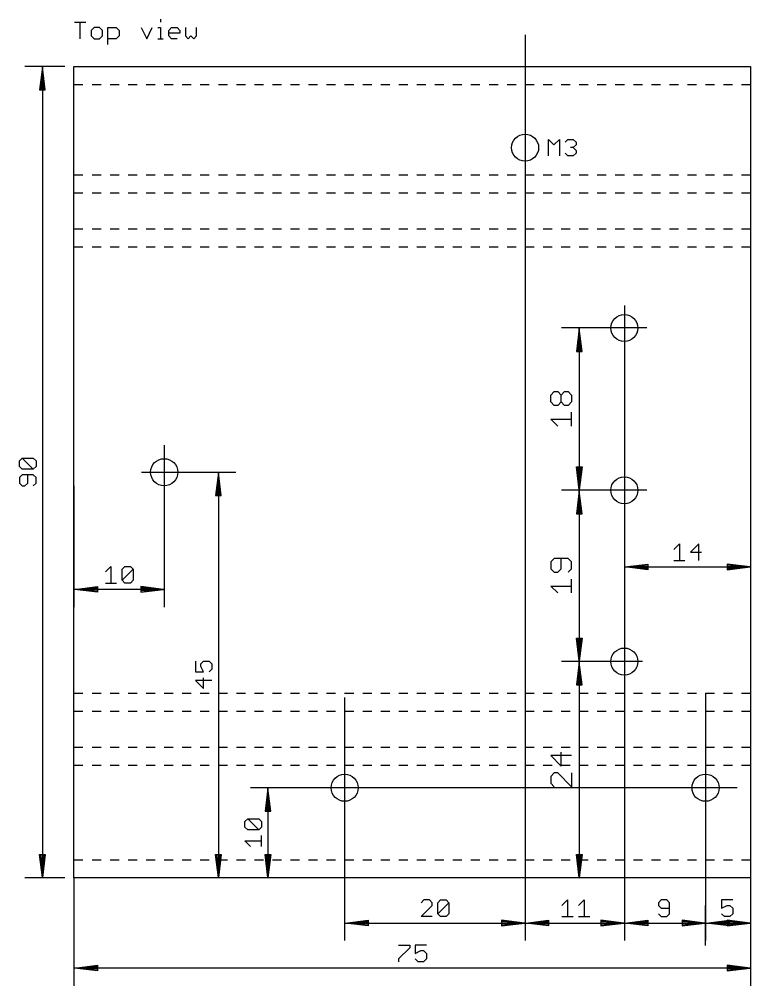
# Model space of a CAD drawing. Extents: x -6 to 198, y -12 to 95.
# Drawn here: x -6.1 to 75, y -11.9 to 95.2 of the extents above; entities that cross this region are included whole.
import ezdxf

# ---------------------------------------------------------------- set-up
doc = ezdxf.new("R2010")
doc.units = 0
for name, color, linetype in [('114', 213, 'CONTINUOUS'), ('115', 7, 'CONTINUOUS'), ('20', 7, 'CONTINUOUS'), ('47', 140, 'CONTINUOUS')]:
    doc.layers.add(name, color=color, linetype=linetype)

msp = doc.modelspace()

# ---------------------------------------------------------------- linework, layer by layer
at = {"layer": '114'}
for p, q in [((0.0762, 94.9254), (1.309, 94.9254)), ((0.6926, 93.0762), (0.6926, 94.9254)), ((9.5923, 95.2336), (9.5923, 94.9254)), ((2.226, 94.309), (1.9178, 94.0008)), ((1.9178, 94.0008), (1.9178, 93.3844)), ((1.9178, 93.3844), (2.226, 93.0762)), ((2.8424, 94.309), (2.226, 94.309)), ((3.1506, 94.0008), (2.8424, 94.309)), ((2.8424, 93.0762), (3.1506, 93.3844)), ((3.1506, 93.3844), (3.1506, 94.0008)), ((3.7593, 92.4598), (3.7593, 94.309)), ((3.7593, 94.309), (4.6839, 94.309)), ((4.6839, 94.309), (4.9921, 94.0008)), ((4.9921, 93.3844), (4.6839, 93.0762)), ((4.9921, 94.0008), (4.9921, 93.3844)), ((7.4425, 94.309), (8.0589, 93.0762)), ((8.0589, 93.0762), (8.6753, 94.309)), ((9.2841, 94.309), (9.5923, 94.309)), ((9.5923, 94.309), (9.5923, 93.0762)), ((10.5118, 94.0008), (10.82, 94.309)), ((10.5118, 93.3844), (10.5118, 94.0008)), ((11.7446, 93.6926), (10.5118, 93.6926)), ((10.82, 93.0762), (10.5118, 93.3844)), ((10.82, 94.309), (11.4364, 94.309)), ((11.4364, 94.309), (11.7446, 94.0008)), ((11.7446, 94.0008), (11.7446, 93.6926)), ((12.3533, 94.309), (12.3533, 93.3844)), ((12.3533, 93.3844), (12.6615, 93.0762)), ((12.6615, 93.0762), (12.9697, 93.3844)), ((12.9697, 93.3844), (13.2779, 93.0762)), ((13.2779, 93.0762), (13.5861, 93.3844)), ((13.5861, 93.3844), (13.5861, 94.309)), ((2.226, 93.0762), (2.8424, 93.0762)), ((4.6839, 93.0762), (3.7593, 93.0762)), ((9.2841, 93.0762), (9.9005, 93.0762)), ((11.4364, 93.0762), (10.82, 93.0762))]:
    msp.add_line(p, q, dxfattribs=at)
at = {"layer": '115'}
for centre in [(50, 81), (61, 61), (61, 43), (61, 24), (30, 10), (70, 10)]:
    msp.add_circle(centre, 1.5, dxfattribs=at)
at = {"layer": '20'}
for p, q in [((0, 88), (0, 90)), ((0, 90), (75, 90)), ((75, 90), (75, 88)), ((0, 78), (0, 88)), ((0, 88), (1, 88)), ((2, 88), (3, 88)), ((4, 88), (5, 88)), ((6, 88), (7, 88)), ((8, 88), (9, 88)), ((10, 88), (11, 88)), ((12, 88), (13, 88)), ((14, 88), (15, 88)), ((16, 88), (17, 88)), ((18, 88), (19, 88)), ((20, 88), (21, 88)), ((22, 88), (23, 88)), ((24, 88), (25, 88)), ((26, 88), (27, 88)), ((28, 88), (29, 88)), ((30, 88), (31, 88)), ((32, 88), (33, 88)), ((34, 88), (35, 88)), ((36, 88), (37, 88)), ((38, 88), (39, 88)), ((40, 88), (41, 88)), ((42, 88), (43, 88)), ((44, 88), (45, 88)), ((46, 88), (47, 88)), ((48, 88), (49, 88)), ((50, 88), (51, 88)), ((52, 88), (53, 88)), ((54, 88), (55, 88)), ((56, 88), (57, 88)), ((58, 88), (59, 88)), ((60, 88), (61, 88)), ((62, 88), (63, 88)), ((64, 88), (65, 88)), ((66, 88), (67, 88)), ((68, 88), (69, 88)), ((70, 88), (71, 88)), ((72, 88), (73, 88)), ((74, 88), (75, 88)), ((75, 88), (75, 78)), ((0, 76), (0, 78)), ((0, 78), (1, 78)), ((2, 78), (3, 78)), ((4, 78), (5, 78)), ((6, 78), (7, 78)), ((8, 78), (9, 78)), ((10, 78), (11, 78)), ((12, 78), (13, 78)), ((14, 78), (15, 78)), ((16, 78), (17, 78)), ((18, 78), (19, 78)), ((20, 78), (21, 78)), ((22, 78), (23, 78)), ((24, 78), (25, 78)), ((26, 78), (27, 78)), ((28, 78), (29, 78)), ((30, 78), (31, 78)), ((32, 78), (33, 78)), ((34, 78), (35, 78)), ((36, 78), (37, 78)), ((38, 78), (39, 78)), ((40, 78), (41, 78)), ((42, 78), (43, 78)), ((44, 78), (45, 78)), ((46, 78), (47, 78)), ((48, 78), (49, 78)), ((50, 78), (51, 78)), ((52, 78), (53, 78)), ((54, 78), (55, 78)), ((56, 78), (57, 78)), ((58, 78), (59, 78)), ((60, 78), (61, 78)), ((62, 78), (63, 78)), ((64, 78), (65, 78)), ((66, 78), (67, 78)), ((68, 78), (69, 78)), ((70, 78), (71, 78)), ((72, 78), (73, 78)), ((74, 78), (75, 78)), ((75, 78), (75, 76)), ((0, 72), (0, 76)), ((0, 76), (1, 76)), ((2, 76), (3, 76)), ((4, 76), (5, 76)), ((6, 76), (7, 76)), ((8, 76), (9, 76)), ((10, 76), (11, 76)), ((12, 76), (13, 76)), ((14, 76), (15, 76)), ((16, 76), (17, 76)), ((18, 76), (19, 76)), ((20, 76), (21, 76)), ((22, 76), (23, 76)), ((24, 76), (25, 76)), ((26, 76), (27, 76)), ((28, 76), (29, 76)), ((30, 76), (31, 76)), ((32, 76), (33, 76)), ((34, 76), (35, 76)), ((36, 76), (37, 76)), ((38, 76), (39, 76)), ((40, 76), (41, 76)), ((42, 76), (43, 76)), ((44, 76), (45, 76)), ((46, 76), (47, 76)), ((48, 76), (49, 76)), ((50, 76), (51, 76)), ((52, 76), (53, 76)), ((54, 76), (55, 76)), ((56, 76), (57, 76)), ((58, 76), (59, 76)), ((60, 76), (61, 76)), ((62, 76), (63, 76)), ((64, 76), (65, 76)), ((66, 76), (67, 76)), ((68, 76), (69, 76)), ((70, 76), (71, 76)), ((72, 76), (73, 76)), ((74, 76), (75, 76)), ((75, 76), (75, 72)), ((0, 70), (0, 72)), ((0, 72), (1, 72)), ((2, 72), (3, 72)), ((4, 72), (5, 72)), ((6, 72), (7, 72)), ((8, 72), (9, 72)), ((10, 72), (11, 72)), ((12, 72), (13, 72)), ((14, 72), (15, 72)), ((16, 72), (17, 72)), ((18, 72), (19, 72)), ((20, 72), (21, 72)), ((22, 72), (23, 72)), ((24, 72), (25, 72)), ((26, 72), (27, 72)), ((28, 72), (29, 72)), ((30, 72), (31, 72)), ((32, 72), (33, 72)), ((34, 72), (35, 72)), ((36, 72), (37, 72)), ((38, 72), (39, 72)), ((40, 72), (41, 72)), ((42, 72), (43, 72)), ((44, 72), (45, 72)), ((46, 72), (47, 72)), ((48, 72), (49, 72)), ((50, 72), (51, 72)), ((52, 72), (53, 72)), ((54, 72), (55, 72)), ((56, 72), (57, 72)), ((58, 72), (59, 72)), ((60, 72), (61, 72)), ((62, 72), (63, 72)), ((64, 72), (65, 72)), ((66, 72), (67, 72)), ((68, 72), (69, 72)), ((70, 72), (71, 72)), ((72, 72), (73, 72)), ((74, 72), (75, 72)), ((75, 72), (75, 70)), ((0, 20.5), (0, 70)), ((0, 70), (1, 70)), ((2, 70), (3, 70)), ((4, 70), (5, 70)), ((6, 70), (7, 70)), ((8, 70), (9, 70)), ((10, 70), (11, 70)), ((12, 70), (13, 70)), ((14, 70), (15, 70)), ((16, 70), (17, 70)), ((18, 70), (19, 70)), ((20, 70), (21, 70)), ((22, 70), (23, 70)), ((24, 70), (25, 70)), ((26, 70), (27, 70)), ((28, 70), (29, 70)), ((30, 70), (31, 70)), ((32, 70), (33, 70)), ((34, 70), (35, 70)), ((36, 70), (37, 70)), ((38, 70), (39, 70)), ((40, 70), (41, 70)), ((42, 70), (43, 70)), ((44, 70), (45, 70)), ((46, 70), (47, 70)), ((48, 70), (49, 70)), ((50, 70), (51, 70)), ((52, 70), (53, 70)), ((54, 70), (55, 70)), ((56, 70), (57, 70)), ((58, 70), (59, 70)), ((60, 70), (61, 70)), ((62, 70), (63, 70)), ((64, 70), (65, 70)), ((66, 70), (67, 70)), ((68, 70), (69, 70)), ((70, 70), (71, 70)), ((72, 70), (73, 70)), ((74, 70), (75, 70)), ((75, 70), (75, 20.5)), ((0, 18.5), (0, 20.5)), ((0, 20.5), (1, 20.5)), ((2, 20.5), (3, 20.5)), ((4, 20.5), (5, 20.5)), ((6, 20.5), (7, 20.5)), ((8, 20.5), (9, 20.5)), ((10, 20.5), (11, 20.5)), ((12, 20.5), (13, 20.5)), ((14, 20.5), (15, 20.5)), ((16, 20.5), (17, 20.5)), ((18, 20.5), (19, 20.5)), ((20, 20.5), (21, 20.5)), ((22, 20.5), (23, 20.5)), ((24, 20.5), (25, 20.5)), ((26, 20.5), (27, 20.5)), ((28, 20.5), (29, 20.5)), ((30, 20.5), (31, 20.5)), ((32, 20.5), (33, 20.5)), ((34, 20.5), (35, 20.5)), ((36, 20.5), (37, 20.5)), ((38, 20.5), (39, 20.5)), ((40, 20.5), (41, 20.5)), ((42, 20.5), (43, 20.5)), ((44, 20.5), (45, 20.5)), ((46, 20.5), (47, 20.5)), ((48, 20.5), (49, 20.5)), ((50, 20.5), (51, 20.5)), ((52, 20.5), (53, 20.5)), ((54, 20.5), (55, 20.5)), ((56, 20.5), (57, 20.5)), ((58, 20.5), (59, 20.5)), ((60, 20.5), (61, 20.5)), ((62, 20.5), (63, 20.5)), ((64, 20.5), (65, 20.5)), ((66, 20.5), (67, 20.5)), ((68, 20.5), (69, 20.5)), ((70, 20.5), (71, 20.5)), ((72, 20.5), (73, 20.5)), ((74, 20.5), (75, 20.5)), ((75, 20.5), (75, 18.5)), ((0, 14.5), (0, 18.5)), ((0, 18.5), (1, 18.5)), ((2, 18.5), (3, 18.5)), ((4, 18.5), (5, 18.5)), ((6, 18.5), (7, 18.5)), ((8, 18.5), (9, 18.5)), ((10, 18.5), (11, 18.5)), ((12, 18.5), (13, 18.5)), ((14, 18.5), (15, 18.5)), ((16, 18.5), (17, 18.5)), ((18, 18.5), (19, 18.5)), ((20, 18.5), (21, 18.5)), ((22, 18.5), (23, 18.5)), ((24, 18.5), (25, 18.5)), ((26, 18.5), (27, 18.5)), ((28, 18.5), (29, 18.5)), ((30, 18.5), (31, 18.5)), ((32, 18.5), (33, 18.5)), ((34, 18.5), (35, 18.5)), ((36, 18.5), (37, 18.5)), ((38, 18.5), (39, 18.5)), ((40, 18.5), (41, 18.5)), ((42, 18.5), (43, 18.5)), ((44, 18.5), (45, 18.5)), ((46, 18.5), (47, 18.5)), ((48, 18.5), (49, 18.5)), ((50, 18.5), (51, 18.5)), ((52, 18.5), (53, 18.5)), ((54, 18.5), (55, 18.5)), ((56, 18.5), (57, 18.5)), ((58, 18.5), (59, 18.5)), ((60, 18.5), (61, 18.5)), ((62, 18.5), (63, 18.5)), ((64, 18.5), (65, 18.5)), ((66, 18.5), (67, 18.5)), ((68, 18.5), (69, 18.5)), ((70, 18.5), (71, 18.5)), ((72, 18.5), (73, 18.5)), ((74, 18.5), (75, 18.5)), ((75, 18.5), (75, 14.5)), ((0, 12.5), (0, 14.5)), ((0, 14.5), (1, 14.5)), ((2, 14.5), (3, 14.5)), ((4, 14.5), (5, 14.5)), ((6, 14.5), (7, 14.5)), ((8, 14.5), (9, 14.5)), ((10, 14.5), (11, 14.5)), ((12, 14.5), (13, 14.5)), ((14, 14.5), (15, 14.5)), ((16, 14.5), (17, 14.5)), ((18, 14.5), (19, 14.5)), ((20, 14.5), (21, 14.5)), ((22, 14.5), (23, 14.5)), ((24, 14.5), (25, 14.5)), ((26, 14.5), (27, 14.5)), ((28, 14.5), (29, 14.5)), ((30, 14.5), (31, 14.5)), ((32, 14.5), (33, 14.5)), ((34, 14.5), (35, 14.5)), ((36, 14.5), (37, 14.5)), ((38, 14.5), (39, 14.5)), ((40, 14.5), (41, 14.5)), ((42, 14.5), (43, 14.5)), ((44, 14.5), (45, 14.5)), ((46, 14.5), (47, 14.5)), ((48, 14.5), (49, 14.5)), ((50, 14.5), (51, 14.5)), ((52, 14.5), (53, 14.5)), ((54, 14.5), (55, 14.5)), ((56, 14.5), (57, 14.5)), ((58, 14.5), (59, 14.5)), ((60, 14.5), (61, 14.5)), ((62, 14.5), (63, 14.5)), ((64, 14.5), (65, 14.5)), ((66, 14.5), (67, 14.5)), ((68, 14.5), (69, 14.5)), ((70, 14.5), (71, 14.5)), ((72, 14.5), (73, 14.5)), ((74, 14.5), (75, 14.5)), ((75, 14.5), (75, 12.5)), ((0, 2), (0, 12.5)), ((0, 12.5), (1, 12.5)), ((2, 12.5), (3, 12.5)), ((4, 12.5), (5, 12.5)), ((6, 12.5), (7, 12.5)), ((8, 12.5), (9, 12.5)), ((10, 12.5), (11, 12.5)), ((12, 12.5), (13, 12.5)), ((14, 12.5), (15, 12.5)), ((16, 12.5), (17, 12.5)), ((18, 12.5), (19, 12.5)), ((20, 12.5), (21, 12.5)), ((22, 12.5), (23, 12.5)), ((24, 12.5), (25, 12.5)), ((26, 12.5), (27, 12.5)), ((28, 12.5), (29, 12.5)), ((30, 12.5), (31, 12.5)), ((32, 12.5), (33, 12.5)), ((34, 12.5), (35, 12.5)), ((36, 12.5), (37, 12.5)), ((38, 12.5), (39, 12.5)), ((40, 12.5), (41, 12.5)), ((42, 12.5), (43, 12.5)), ((44, 12.5), (45, 12.5)), ((46, 12.5), (47, 12.5)), ((48, 12.5), (49, 12.5)), ((50, 12.5), (51, 12.5)), ((52, 12.5), (53, 12.5)), ((54, 12.5), (55, 12.5)), ((56, 12.5), (57, 12.5)), ((58, 12.5), (59, 12.5)), ((60, 12.5), (61, 12.5)), ((62, 12.5), (63, 12.5)), ((64, 12.5), (65, 12.5)), ((66, 12.5), (67, 12.5)), ((68, 12.5), (69, 12.5)), ((70, 12.5), (71, 12.5)), ((72, 12.5), (73, 12.5)), ((74, 12.5), (75, 12.5)), ((75, 12.5), (75, 2)), ((0, 0), (0, 2)), ((0, 2), (1, 2)), ((2, 2), (3, 2)), ((4, 2), (5, 2)), ((6, 2), (7, 2)), ((8, 2), (9, 2)), ((10, 2), (11, 2)), ((12, 2), (13, 2)), ((14, 2), (15, 2)), ((16, 2), (17, 2)), ((18, 2), (19, 2)), ((20, 2), (21, 2)), ((22, 2), (23, 2)), ((24, 2), (25, 2)), ((26, 2), (27, 2)), ((28, 2), (29, 2)), ((30, 2), (31, 2)), ((32, 2), (33, 2)), ((34, 2), (35, 2)), ((36, 2), (37, 2)), ((38, 2), (39, 2)), ((40, 2), (41, 2)), ((42, 2), (43, 2)), ((44, 2), (45, 2)), ((46, 2), (47, 2)), ((48, 2), (49, 2)), ((50, 2), (51, 2)), ((52, 2), (53, 2)), ((54, 2), (55, 2)), ((56, 2), (57, 2)), ((58, 2), (59, 2)), ((60, 2), (61, 2)), ((62, 2), (63, 2)), ((64, 2), (65, 2)), ((66, 2), (67, 2)), ((68, 2), (69, 2)), ((70, 2), (71, 2)), ((72, 2), (73, 2)), ((74, 2), (75, 2)), ((75, 2), (75, 0)), ((75, 0), (0, 0))]:
    msp.add_line(p, q, dxfattribs=at)
msp.add_circle((10, 45), 1.5, dxfattribs=at)
at = {"layer": '47'}
for p, q in [((50, 93.5), (50, -6.95)), ((-1, 90), (-5.45, 90)), ((-3.5, 89.935), (-3.8192, 87.4)), ((-3.5, 89.935), (-3.76, 87.4)), ((-3.5, 89.935), (-3.63, 87.4)), ((-3.5, 89.935), (-3.5, 0.065)), ((-3.1808, 87.4), (-3.5, 89.935)), ((-3.37, 87.4), (-3.5, 89.935)), ((-3.24, 87.4), (-3.5, 89.935)), ((-3.8192, 87.4), (-3.1808, 87.4)), ((52.6016, 80.1016), (52.6016, 81.8999)), ((52.6016, 81.8999), (53.201, 81.3005)), ((53.201, 81.3005), (53.8005, 81.8999)), ((53.8005, 81.8999), (53.8005, 80.1016)), ((54.4432, 81.6002), (54.7429, 81.8999)), ((54.7429, 81.8999), (55.3423, 81.8999)), ((55.3423, 81.8999), (55.6421, 81.6002)), ((55.6421, 81.6002), (55.6421, 81.3005)), ((54.7429, 80.1016), (54.4432, 80.4013)), ((55.3423, 81.0008), (55.0426, 81.0008)), ((55.6421, 81.3005), (55.3423, 81.0008)), ((55.3423, 81.0008), (55.6421, 80.701)), ((55.6421, 80.4013), (55.3423, 80.1016)), ((55.6421, 80.701), (55.6421, 80.4013)), ((55.3423, 80.1016), (54.7429, 80.1016)), ((61, 63.5), (61, -6.95)), ((63.5, 61), (54.05, 61)), ((56, 60.935), (55.6808, 58.4)), ((56, 60.935), (55.74, 58.4)), ((56, 60.935), (55.87, 58.4)), ((56, 60.935), (56, 43.065)), ((56.3192, 58.4), (56, 60.935)), ((56.13, 58.4), (56, 60.935)), ((56.26, 58.4), (56, 60.935)), ((55.6808, 58.4), (56.3192, 58.4)), ((52.8446, 53.5625), (53.2278, 53.9456)), ((53.2278, 53.9456), (53.6109, 53.9456)), ((53.6109, 53.9456), (53.994, 53.5625)), ((53.994, 53.5625), (54.3771, 53.9456)), ((54.3771, 53.9456), (54.7603, 53.9456)), ((54.7603, 53.9456), (55.1434, 53.5625)), ((52.8446, 52.7962), (52.8446, 53.5625)), ((53.2278, 52.4131), (52.8446, 52.7962)), ((53.994, 52.7962), (53.6109, 52.4131)), ((53.994, 52.7962), (53.994, 53.5625)), ((54.3771, 52.4131), (53.994, 52.7962)), ((55.1434, 52.7962), (54.7603, 52.4131)), ((55.1434, 53.5625), (55.1434, 52.7962)), ((53.6109, 52.4131), (53.2278, 52.4131)), ((54.7603, 52.4131), (54.3771, 52.4131)), ((55.1434, 50.1111), (55.1434, 51.6436)), ((53.6109, 50.1111), (52.8446, 50.8774)), ((52.8446, 50.8774), (55.1434, 50.8774)), ((10, 48), (10, 30.05)), ((-6.0554, 46.2491), (-5.7472, 46.5573)), ((-6.0554, 45.6327), (-6.0554, 46.2491)), ((-5.7472, 46.5573), (-4.5144, 46.5573)), ((-4.5144, 45.3245), (-5.7472, 46.5573)), ((-4.5144, 46.5573), (-4.2062, 46.2491)), ((-4.2062, 46.2491), (-4.2062, 45.6327)), ((-5.7472, 45.3245), (-6.0554, 45.6327)), ((-4.5144, 45.3245), (-5.7472, 45.3245)), ((-4.2062, 45.6327), (-4.5144, 45.3245)), ((56, 43.065), (55.6808, 45.6)), ((55.6808, 45.6), (56.3192, 45.6)), ((56, 43.065), (55.74, 45.6)), ((56, 43.065), (55.87, 45.6)), ((56.3192, 45.6), (56, 43.065)), ((56.13, 45.6), (56, 43.065)), ((56.26, 45.6), (56, 43.065)), ((-5.7472, 44.7157), (-6.0554, 44.4075)), ((-6.0554, 44.4075), (-6.0554, 43.7911)), ((-4.5144, 44.7157), (-5.7472, 44.7157)), ((-5.1308, 43.7911), (-5.1308, 44.7157)), ((-4.2062, 44.4075), (-4.5144, 44.7157)), ((-4.2062, 43.7911), (-4.2062, 44.4075)), ((7.5, 45), (17.95, 45)), ((16, 44.935), (15.6808, 42.4)), ((16, 44.935), (15.74, 42.4)), ((16, 44.935), (15.87, 42.4)), ((16, 44.935), (16, 0.065)), ((16.3192, 42.4), (16, 44.935)), ((16.13, 42.4), (16, 44.935)), ((16.26, 42.4), (16, 44.935)), ((-6.0554, 43.7911), (-5.7472, 43.4829)), ((-5.7472, 43.4829), (-5.439, 43.4829)), ((-5.439, 43.4829), (-5.1308, 43.7911)), ((-4.5144, 43.4829), (-4.2062, 43.7911)), ((0, 43.5), (0, 30.05)), ((58.5, 43), (54.05, 43)), ((63.5, 43), (54.05, 43)), ((56, 42.935), (55.6808, 40.4)), ((56, 42.935), (55.74, 40.4)), ((56, 42.935), (55.87, 40.4)), ((56, 42.935), (56, 24.065)), ((56.3192, 40.4), (56, 42.935)), ((56.13, 40.4), (56, 42.935)), ((56.26, 40.4), (56, 42.935)), ((15.6808, 42.4), (16.3192, 42.4)), ((61, 42.5), (61, 32.55)), ((55.6808, 40.4), (56.3192, 40.4)), ((66.4829, 36.439), (67.0993, 37.0554)), ((67.0993, 37.0554), (67.0993, 35.2062)), ((69.2491, 37.0554), (68.3245, 36.1308)), ((69.2491, 35.2062), (69.2491, 37.0554)), ((75, 37.5), (75, 32.55)), ((53.2278, 35.4456), (52.8446, 35.0625)), ((54.7603, 35.4456), (53.2278, 35.4456)), ((53.994, 34.2962), (53.994, 35.4456)), ((55.1434, 35.0625), (54.7603, 35.4456)), ((68.3245, 36.1308), (69.5573, 36.1308)), ((3.4829, 33.939), (4.0993, 34.5554)), ((4.0993, 34.5554), (4.0993, 32.7062)), ((5.3245, 34.2472), (5.6327, 34.5554)), ((5.6327, 34.5554), (6.2491, 34.5554)), ((6.2491, 34.5554), (6.5573, 34.2472)), ((52.8446, 35.0625), (52.8446, 34.2962)), ((55.1434, 34.2962), (55.1434, 35.0625)), ((61.065, 34.5), (63.6, 34.8192)), ((61.065, 34.5), (63.6, 34.76)), ((61.065, 34.5), (63.6, 34.63)), ((61.065, 34.5), (74.935, 34.5)), ((63.6, 34.1808), (61.065, 34.5)), ((63.6, 34.37), (61.065, 34.5)), ((63.6, 34.24), (61.065, 34.5)), ((63.6, 34.8192), (63.6, 34.1808)), ((66.4829, 35.2062), (67.7157, 35.2062)), ((74.935, 34.5), (72.4, 34.8192)), ((72.4, 34.8192), (72.4, 34.1808)), ((74.935, 34.5), (72.4, 34.76)), ((74.935, 34.5), (72.4, 34.63)), ((72.4, 34.1808), (74.935, 34.5)), ((72.4, 34.37), (74.935, 34.5)), ((72.4, 34.24), (74.935, 34.5)), ((5.3245, 33.0144), (5.3245, 34.2472)), ((5.3245, 33.0144), (6.5573, 34.2472)), ((6.5573, 34.2472), (6.5573, 33.0144)), ((52.8446, 34.2962), (53.2278, 33.9131)), ((53.2278, 33.9131), (53.6109, 33.9131)), ((53.6109, 33.9131), (53.994, 34.2962)), ((54.7603, 33.9131), (55.1434, 34.2962)), ((0.065, 32), (2.6, 32.3192)), ((0.065, 32), (2.6, 32.26)), ((2.6, 32.3192), (2.6, 31.6808)), ((3.4829, 32.7062), (4.7157, 32.7062)), ((5.6327, 32.7062), (5.3245, 33.0144)), ((6.2491, 32.7062), (5.6327, 32.7062)), ((6.5573, 33.0144), (6.2491, 32.7062)), ((9.935, 32), (7.4, 32.3192)), ((7.4, 32.3192), (7.4, 31.6808)), ((9.935, 32), (7.4, 32.26)), ((53.6109, 31.6111), (52.8446, 32.3774)), ((52.8446, 32.3774), (55.1434, 32.3774)), ((55.1434, 31.6111), (55.1434, 33.1436)), ((0.065, 32), (2.6, 32.13)), ((9.935, 32), (0.065, 32)), ((2.6, 31.6808), (0.065, 32)), ((2.6, 31.87), (0.065, 32)), ((2.6, 31.74), (0.065, 32)), ((9.935, 32), (7.4, 32.13)), ((7.4, 31.6808), (9.935, 32)), ((7.4, 31.87), (9.935, 32)), ((7.4, 31.74), (9.935, 32)), ((56, 24.065), (55.6808, 26.6)), ((55.6808, 26.6), (56.3192, 26.6)), ((56, 24.065), (55.74, 26.6)), ((56, 24.065), (55.87, 26.6)), ((56.3192, 26.6), (56, 24.065)), ((56.13, 26.6), (56, 24.065)), ((56.26, 26.6), (56, 24.065)), ((13.4701, 24.0488), (13.4701, 22.8499)), ((14.0695, 23.7491), (14.3692, 24.0488)), ((14.0695, 23.4494), (14.0695, 23.7491)), ((14.3692, 24.0488), (14.9687, 24.0488)), ((14.9687, 24.0488), (15.2684, 23.7491)), ((15.2684, 23.7491), (15.2684, 23.1496)), ((58.5, 24), (54.05, 24)), ((63, 24), (54.05, 24)), ((56, 23.935), (55.6808, 21.4)), ((56, 23.935), (55.74, 21.4)), ((56, 23.935), (55.87, 21.4)), ((56, 23.935), (56, 0.065)), ((56.3192, 21.4), (56, 23.935)), ((56.13, 21.4), (56, 23.935)), ((56.26, 21.4), (56, 23.935)), ((13.4701, 22.8499), (14.3692, 22.8499)), ((14.3692, 22.8499), (14.0695, 23.4494)), ((15.2684, 23.1496), (14.9687, 22.8499)), ((15.2684, 21.9075), (13.4701, 21.9075)), ((13.4701, 21.9075), (14.3692, 21.0083)), ((14.3692, 21.0083), (14.3692, 22.2072)), ((50, 20.5), (50, -6.95)), ((55.6808, 21.4), (56.3192, 21.4)), ((61, 20.5), (61, -6.95)), ((70, 20.5), (70, -6.95)), ((30, 20), (30, -6.95)), ((53.994, 12.4131), (53.994, 13.9456)), ((55.1434, 13.5625), (52.8446, 13.5625)), ((52.8446, 13.5625), (53.994, 12.4131)), ((53.2278, 11.6436), (52.8446, 11.2605)), ((52.8446, 11.2605), (52.8446, 10.4943)), ((53.6109, 11.6436), (53.2278, 11.6436)), ((55.1434, 10.1111), (53.6109, 11.6436)), ((55.1434, 11.6436), (55.1434, 10.1111)), ((73.5, 10), (19.55, 10)), ((21.5, 9.935), (21.1808, 7.4)), ((21.5, 9.935), (21.24, 7.4)), ((21.5, 9.935), (21.37, 7.4)), ((21.5, 9.935), (21.5, 0.065)), ((21.8192, 7.4), (21.5, 9.935)), ((21.63, 7.4), (21.5, 9.935)), ((21.76, 7.4), (21.5, 9.935)), ((52.8446, 10.4943), (53.2278, 10.1111)), ((18.9446, 6.2491), (19.2528, 6.5573)), ((19.2528, 6.5573), (20.4856, 6.5573)), ((20.4856, 5.3245), (19.2528, 6.5573)), ((20.4856, 6.5573), (20.7938, 6.2491)), ((21.1808, 7.4), (21.8192, 7.4)), ((18.9446, 5.6327), (18.9446, 6.2491)), ((19.2528, 5.3245), (18.9446, 5.6327)), ((20.7938, 5.6327), (20.4856, 5.3245)), ((20.7938, 6.2491), (20.7938, 5.6327)), ((20.4856, 5.3245), (19.2528, 5.3245)), ((20.7938, 3.4829), (20.7938, 4.7157)), ((19.561, 3.4829), (18.9446, 4.0993)), ((18.9446, 4.0993), (20.7938, 4.0993)), ((-3.5, 0.065), (-3.8192, 2.6)), ((-3.8192, 2.6), (-3.1808, 2.6)), ((-3.5, 0.065), (-3.76, 2.6)), ((-3.5, 0.065), (-3.63, 2.6)), ((-3.1808, 2.6), (-3.5, 0.065)), ((-3.37, 2.6), (-3.5, 0.065)), ((-3.24, 2.6), (-3.5, 0.065)), ((16, 0.065), (15.6808, 2.6)), ((15.6808, 2.6), (16.3192, 2.6)), ((16, 0.065), (15.74, 2.6)), ((16, 0.065), (15.87, 2.6)), ((16.3192, 2.6), (16, 0.065)), ((16.13, 2.6), (16, 0.065)), ((16.26, 2.6), (16, 0.065)), ((21.5, 0.065), (21.1808, 2.6)), ((21.1808, 2.6), (21.8192, 2.6)), ((21.5, 0.065), (21.24, 2.6)), ((21.5, 0.065), (21.37, 2.6)), ((21.8192, 2.6), (21.5, 0.065)), ((21.63, 2.6), (21.5, 0.065)), ((21.76, 2.6), (21.5, 0.065)), ((56, 0.065), (55.6808, 2.6)), ((55.6808, 2.6), (56.3192, 2.6)), ((56, 0.065), (55.74, 2.6)), ((56, 0.065), (55.87, 2.6)), ((56.3192, 2.6), (56, 0.065)), ((56.13, 2.6), (56, 0.065)), ((56.26, 2.6), (56, 0.065)), ((-1, 0), (-5.45, 0)), ((0, 0), (0, -11.95)), ((17, 0), (14.05, 0)), ((26, 0), (19.55, 0)), ((57.5, 0), (54.05, 0)), ((75, 0), (75, -11.95)), ((75, -1), (75, -6.95)), ((38.7911, -2.4446), (38.4829, -2.7528)), ((38.4829, -4.2938), (39.7157, -3.061)), ((39.4075, -2.4446), (38.7911, -2.4446)), ((39.7157, -2.7528), (39.4075, -2.4446)), ((39.7157, -3.061), (39.7157, -2.7528)), ((40.3245, -2.7528), (40.6327, -2.4446)), ((40.3245, -3.9856), (40.3245, -2.7528)), ((40.3245, -3.9856), (41.5573, -2.7528)), ((40.6327, -2.4446), (41.2491, -2.4446)), ((41.2491, -2.4446), (41.5573, -2.7528)), ((41.5573, -2.7528), (41.5573, -3.9856)), ((54.09, -3.061), (54.7064, -2.4446)), ((54.7064, -2.4446), (54.7064, -4.2938)), ((55.9316, -3.061), (56.548, -2.4446)), ((56.548, -2.4446), (56.548, -4.2938)), ((65.0855, -2.4446), (64.7773, -2.7528)), ((64.7773, -2.7528), (64.7773, -3.061)), ((64.7773, -3.061), (65.0855, -3.3692)), ((65.7019, -2.4446), (65.0855, -2.4446)), ((66.0101, -2.7528), (65.7019, -2.4446)), ((66.0101, -3.9856), (66.0101, -2.7528)), ((70, -7.5), (70, -3.05)), ((73.0101, -2.4446), (71.7773, -2.4446)), ((71.7773, -2.4446), (71.7773, -3.3692)), ((71.7773, -3.3692), (72.3937, -3.061)), ((72.3937, -3.061), (72.7019, -3.061)), ((72.7019, -3.061), (73.0101, -3.3692)), ((40.6327, -4.2938), (40.3245, -3.9856)), ((41.5573, -3.9856), (41.2491, -4.2938)), ((64.7773, -3.9856), (65.0855, -4.2938)), ((65.0855, -3.3692), (66.0101, -3.3692)), ((65.7019, -4.2938), (66.0101, -3.9856)), ((72.0855, -4.2938), (71.7773, -3.9856)), ((73.0101, -3.9856), (72.7019, -4.2938)), ((73.0101, -3.3692), (73.0101, -3.9856)), ((30.065, -5), (32.6, -4.6808)), ((30.065, -5), (32.6, -4.74)), ((30.065, -5), (32.6, -4.87)), ((30.065, -5), (49.935, -5)), ((32.6, -5.3192), (30.065, -5)), ((32.6, -5.13), (30.065, -5)), ((32.6, -5.26), (30.065, -5)), ((32.6, -4.6808), (32.6, -5.3192)), ((39.7157, -4.2938), (38.4829, -4.2938)), ((41.2491, -4.2938), (40.6327, -4.2938)), ((49.935, -5), (47.4, -4.6808)), ((47.4, -4.6808), (47.4, -5.3192)), ((49.935, -5), (47.4, -4.74)), ((49.935, -5), (47.4, -4.87)), ((47.4, -5.3192), (49.935, -5)), ((47.4, -5.13), (49.935, -5)), ((47.4, -5.26), (49.935, -5)), ((50.065, -5), (52.6, -4.6808)), ((50.065, -5), (52.6, -4.74)), ((50.065, -5), (52.6, -4.87)), ((50.065, -5), (60.935, -5)), ((52.6, -5.3192), (50.065, -5)), ((52.6, -5.13), (50.065, -5)), ((52.6, -5.26), (50.065, -5)), ((52.6, -4.6808), (52.6, -5.3192)), ((54.09, -4.2938), (55.3228, -4.2938)), ((55.9316, -4.2938), (57.1644, -4.2938)), ((60.935, -5), (58.4, -4.6808)), ((58.4, -4.6808), (58.4, -5.3192)), ((60.935, -5), (58.4, -4.74)), ((60.935, -5), (58.4, -4.87)), ((58.4, -5.3192), (60.935, -5)), ((58.4, -5.13), (60.935, -5)), ((58.4, -5.26), (60.935, -5)), ((61.065, -5), (63.6, -4.6808)), ((61.065, -5), (63.6, -4.74)), ((61.065, -5), (63.6, -4.87)), ((61.065, -5), (69.935, -5)), ((63.6, -5.3192), (61.065, -5)), ((63.6, -5.13), (61.065, -5)), ((63.6, -5.26), (61.065, -5)), ((63.6, -4.6808), (63.6, -5.3192)), ((65.0855, -4.2938), (65.7019, -4.2938)), ((69.935, -5), (67.4, -4.6808)), ((67.4, -4.6808), (67.4, -5.3192)), ((69.935, -5), (67.4, -4.74)), ((69.935, -5), (67.4, -4.87)), ((67.4, -5.3192), (69.935, -5)), ((67.4, -5.13), (69.935, -5)), ((67.4, -5.26), (69.935, -5)), ((70.065, -5), (72.6, -4.6808)), ((70.065, -5), (72.6, -4.74)), ((70.065, -5), (72.6, -4.87)), ((70.065, -5), (74.935, -5)), ((72.6, -5.3192), (70.065, -5)), ((72.6, -5.13), (70.065, -5)), ((72.6, -5.26), (70.065, -5)), ((72.7019, -4.2938), (72.0855, -4.2938)), ((74.935, -5), (72.4, -4.6808)), ((72.4, -4.6808), (72.4, -5.3192)), ((74.935, -5), (72.4, -4.74)), ((74.935, -5), (72.4, -4.87)), ((72.4, -5.3192), (74.935, -5)), ((72.4, -5.13), (74.935, -5)), ((72.4, -5.26), (74.935, -5)), ((72.6, -4.6808), (72.6, -5.3192)), ((35.9829, -7.4446), (37.2157, -7.4446)), ((37.2157, -7.4446), (37.2157, -7.7528)), ((39.0573, -7.4446), (37.8245, -7.4446)), ((37.8245, -7.4446), (37.8245, -8.3692)), ((37.2157, -7.7528), (35.9829, -8.9856)), ((37.8245, -8.3692), (38.4409, -8.061)), ((38.4409, -8.061), (38.7491, -8.061)), ((38.7491, -8.061), (39.0573, -8.3692)), ((39.0573, -8.3692), (39.0573, -8.9856)), ((35.9829, -8.9856), (35.9829, -9.2938)), ((38.1327, -9.2938), (37.8245, -8.9856)), ((38.7491, -9.2938), (38.1327, -9.2938)), ((39.0573, -8.9856), (38.7491, -9.2938)), ((0.065, -10), (2.6, -9.6808)), ((0.065, -10), (2.6, -9.74)), ((0.065, -10), (2.6, -9.87)), ((74.935, -10), (0.065, -10)), ((2.6, -10.3192), (0.065, -10)), ((2.6, -10.13), (0.065, -10)), ((2.6, -10.26), (0.065, -10)), ((2.6, -9.6808), (2.6, -10.3192)), ((74.935, -10), (72.4, -9.6808)), ((72.4, -9.6808), (72.4, -10.3192)), ((74.935, -10), (72.4, -9.74)), ((74.935, -10), (72.4, -9.87)), ((72.4, -10.3192), (74.935, -10)), ((72.4, -10.13), (74.935, -10)), ((72.4, -10.26), (74.935, -10))]:
    msp.add_line(p, q, dxfattribs=at)

doc.saveas('drawing.dxf')
